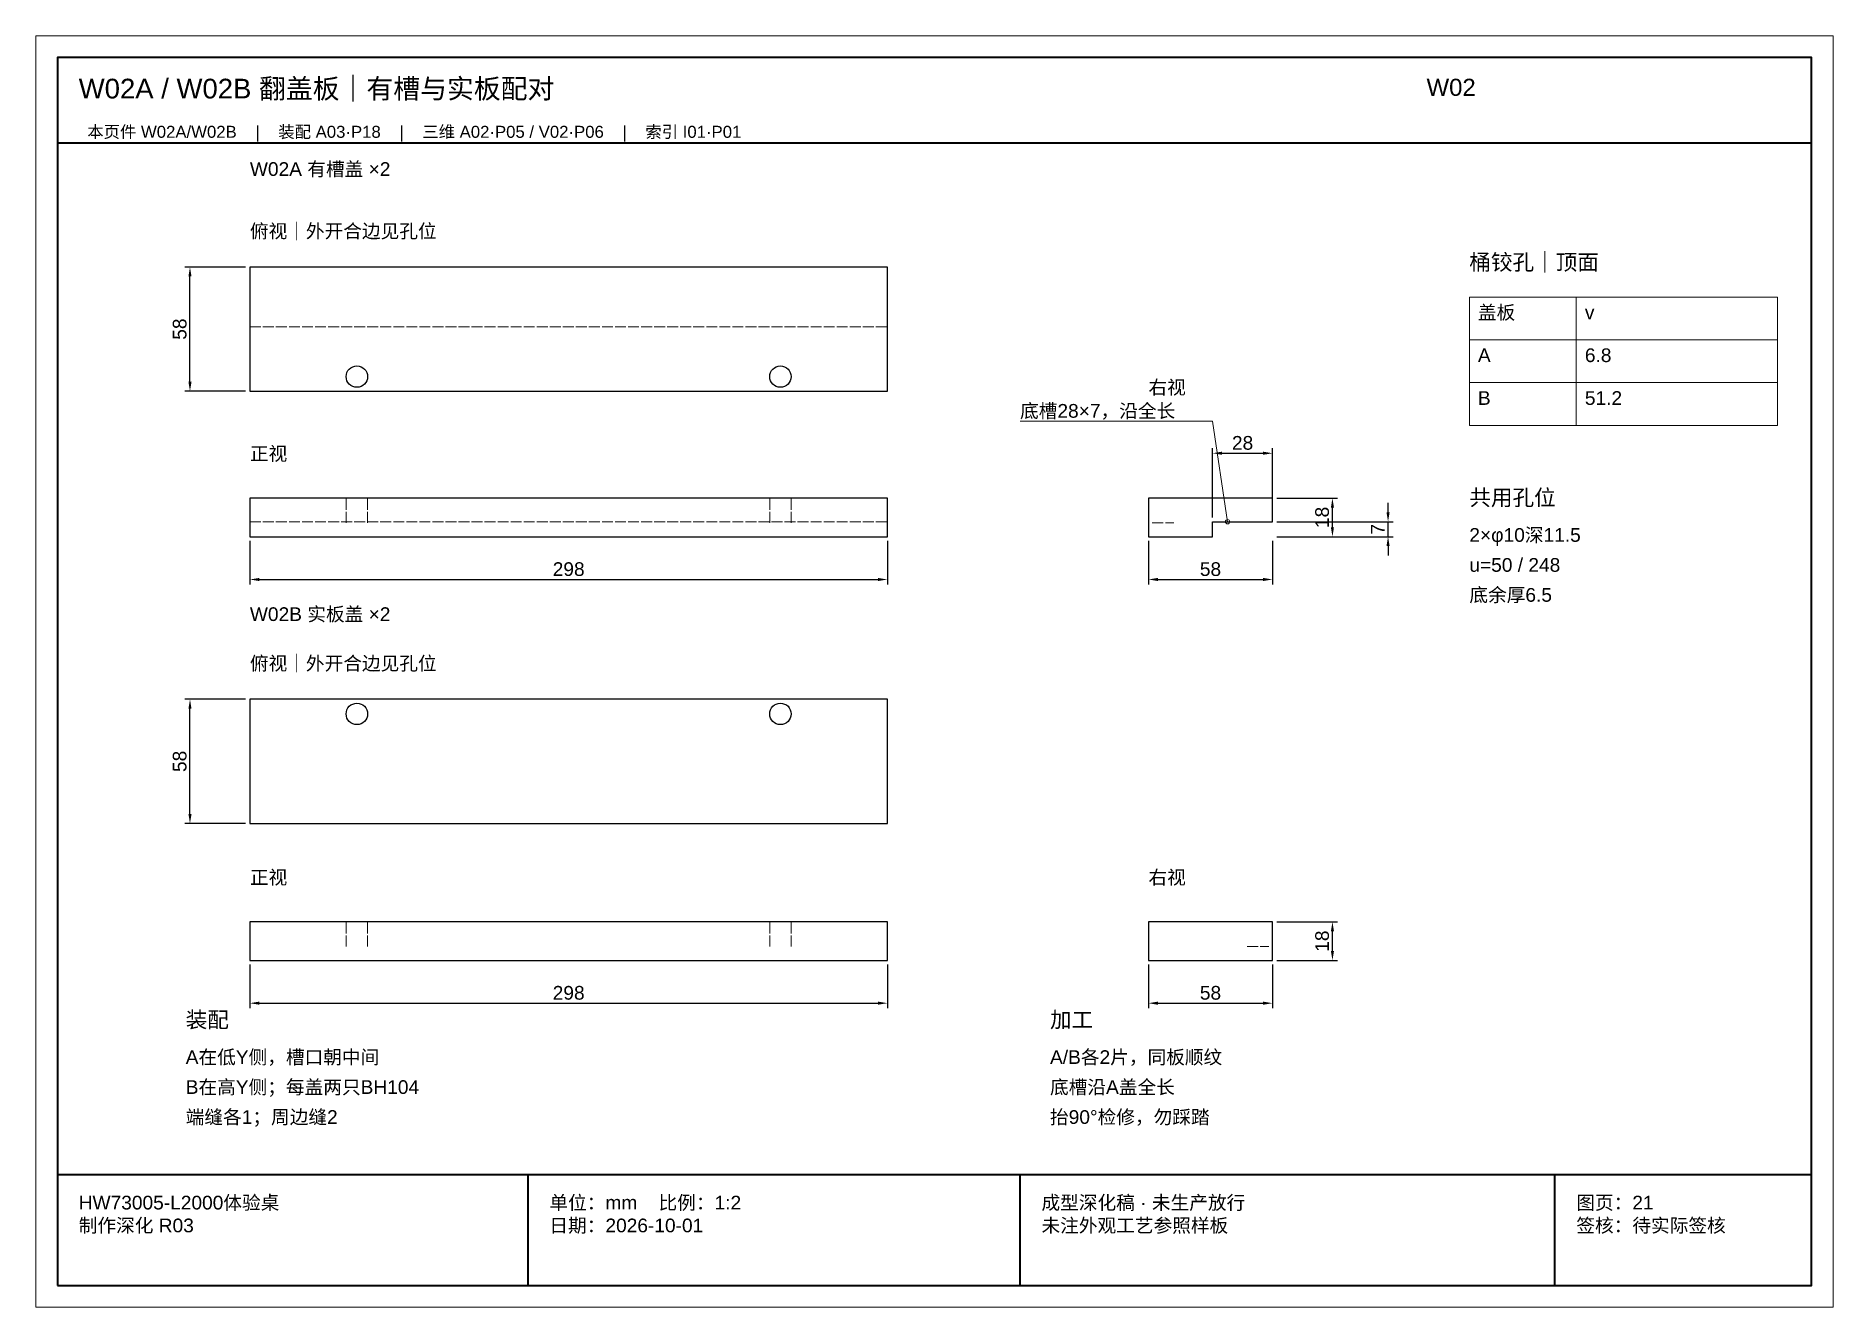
# Paper-space layout 'W02' of a CAD drawing. Header units: millimetres. Extents: x 0 to 420, y 0 to 297.
# The model-space entities are those that its viewports show. They can reach past a viewport. Long polylines and large blocks are cut down to what shows.
import ezdxf

# ---------------------------------------------------------------- set-up
doc = ezdxf.new("R2010")
doc.units = ezdxf.units.MM
doc.linetypes.add('DASHED', pattern=[1.524, 1.27, -0.254])
for name, color, linetype, lineweight in [('DIM', 7, 'Continuous', 13), ('FRAME', 7, 'Continuous', 35), ('HIDDEN', 8, 'DASHED', 13), ('NOTE', 7, 'Continuous', 18), ('OUTLINE', 7, 'Continuous', 25)]:
    doc.layers.add(name, color=color, linetype=linetype, lineweight=lineweight)
doc.styles.add('CN', font='Arial Unicode.ttf')
doc.dimstyles.new('D2_A3', dxfattribs={"dimtxt": 6.4, "dimasz": 4.4, "dimexe": 2.4, "dimexo": 2, "dimgap": 1.6, "dimtad": 1, "dimdsep": 46, "dimtxsty": 'CN', "dimcen": 2.5, "dimclrd": 7, "dimclre": 7, "dimclrt": 7, "dimazin": 3, "dimtfac": 1, "dimtmove": 0, "dimatfit": 3})

msp = doc.modelspace()

# ---------------------------------------------------------------- linework, layer by layer
at = {"layer": 'DIM'}
for points in [[(60670, 452), (60720, 452), (60720, 472), (60670, 472)], [(60720, 452), (60814, 452), (60814, 472), (60720, 472)], [(60670, 432), (60720, 432), (60720, 452), (60670, 452)], [(60720, 432), (60814, 432), (60814, 452), (60720, 452)], [(60670, 412), (60720, 412), (60720, 432), (60670, 432)], [(60720, 412), (60814, 412), (60814, 432), (60720, 432)]]:
    msp.add_lwpolyline(points, close=True, dxfattribs=at)
msp.add_lwpolyline([(60557, 367), (60550, 414), (60460, 414)], dxfattribs=at)
msp.add_circle((60557, 367), 1, dxfattribs=at)
at = {"layer": 'FRAME'}
for p, q in [((60010, 544), (60830, 544)), ((60010, 62), (60830, 62)), ((60230, 10), (60230, 62)), ((60460, 10), (60460, 62)), ((60710, 10), (60710, 62))]:
    msp.add_line(p, q, dxfattribs=at)
msp.add_lwpolyline([(60010, 10), (60830, 10), (60830, 584), (60010, 584)], close=True, dxfattribs=at)
at = {"layer": 'HIDDEN'}
for p, q in [((60100, 458), (60398, 458)), ((60145, 366.5), (60145, 378)), ((60155, 366.5), (60155, 378)), ((60343, 366.5), (60343, 378)), ((60353, 366.5), (60353, 378)), ((60100, 367), (60398, 367)), ((60521.8, 366.5), (60531.8, 366.5)), ((60145, 168.5), (60145, 180)), ((60155, 168.5), (60155, 180)), ((60343, 168.5), (60343, 180)), ((60353, 168.5), (60353, 180)), ((60566.2, 168.5), (60576.2, 168.5))]:
    msp.add_line(p, q, dxfattribs=at)
at = {"layer": 'OUTLINE'}
for points in [[(60100, 428), (60398, 428), (60398, 486), (60100, 486)], [(60100, 360), (60398, 360), (60398, 378), (60100, 378)], [(60520, 360), (60550, 360), (60550, 367), (60578, 367), (60578, 378), (60520, 378)], [(60100, 226), (60398, 226), (60398, 284), (60100, 284)], [(60100, 162), (60398, 162), (60398, 180), (60100, 180)], [(60520, 162), (60578, 162), (60578, 180), (60520, 180)]]:
    msp.add_lwpolyline(points, close=True, dxfattribs=at)
for centre in [(60150, 434.8), (60348, 434.8), (60150, 277.2), (60348, 277.2)]:
    msp.add_circle(centre, 5, dxfattribs=at)

# ---------------------------------------------------------------- texts
at = {"layer": 'NOTE', "attachment_point": 1, "style": 'CN'}
for s, insert, char_height, width in [('W02A / W02B 翻盖板｜有槽与实板配对', (60020, 574), 9.2, 620), ('W02', (60650, 574), 8, 180), ('本页件 W02A/W02B    |    装配 A03·P18    |    三维 A02·P05 / V02·P06    |    索引 I01·P01', (60024, 552), 5.6, 792), ('W02A 有槽盖 ×2', (60100, 535), 6.4, 220), ('俯视｜外开合边见孔位', (60100, 506), 6.4, 220), ('桶铰孔｜顶面', (60670, 492), 7.4, 144), ('盖板', (60674, 468), 6.4, 42), ('v', (60724, 468), 6.4, 86), ('A', (60674, 448), 6.4, 42), ('6.8', (60724, 448), 6.4, 86), ('右视', (60520, 433), 6.4, 220), ('底槽28×7，沿全长', (60460, 422), 6.4, 180), ('B', (60674, 428), 6.4, 42), ('51.2', (60724, 428), 6.4, 86), ('正视', (60100, 402), 6.4, 220), ('共用孔位', (60670, 382), 7.4, 146), ('2×φ10深11.5', (60670, 364), 6.4, 146), ('u=50 / 248', (60670, 350), 6.4, 146), ('底余厚6.5', (60670, 336), 6.4, 146), ('W02B 实板盖 ×2', (60100, 327), 6.4, 220), ('俯视｜外开合边见孔位', (60100, 304), 6.4, 220), ('正视', (60100, 204), 6.4, 220), ('右视', (60520, 204), 6.4, 220), ('装配', (60070, 138), 7.4, 390), ('加工', (60474, 138), 7.4, 330), ('A在低Y侧，槽口朝中间', (60070, 120), 6.4, 390), ('A/B各2片，同板顺纹', (60474, 120), 6.4, 330), ('B在高Y侧；每盖两只BH104', (60070, 106), 6.4, 390), ('底槽沿A盖全长', (60474, 106), 6.4, 330), ('端缝各1；周边缝2', (60070, 92), 6.4, 390), ('抬90°检修，勿踩踏', (60474, 92), 6.4, 330), ('HW73005-L2000体验桌\\P制作深化 R03', (60020, 52), 6.4, 200), ('单位：mm    比例：1:2\\P日期：2026-10-01', (60240, 52), 6.4, 210), ('成型深化稿 · 未生产放行\\P未注外观工艺参照样板', (60470, 52), 6.4, 230), ('图页：21\\P签核：待实际签核', (60720, 52), 6.4, 110)]:
    msp.add_mtext(s, dxfattribs=dict(at, insert=insert, char_height=char_height, width=width))

# ---------------------------------------------------------------- dimensions: what is measured, and where the dimension line sits
at = {"layer": 'DIM'}
for base, p1, p2 in [((60072, 428), (60100, 428), (60100, 486)), ((60606, 360), (60578, 360), (60578, 378)), ((60632, 360), (60578, 360), (60578, 367)), ((60072, 226), (60100, 226), (60100, 284)), ((60606, 162), (60578, 162), (60578, 180))]:
    msp.add_linear_dim(base=base, p1=p1, p2=p2, angle=90, dimstyle='D2_A3', dxfattribs=at).render()
for base, p1, p2 in [((60550, 399), (60550, 367), (60578, 367)), ((60100, 340), (60100, 360), (60398, 360)), ((60520, 340), (60520, 360), (60578, 360)), ((60100, 142), (60100, 162), (60398, 162)), ((60520, 142), (60520, 162), (60578, 162))]:
    msp.add_linear_dim(base=base, p1=p1, p2=p2, dimstyle='D2_A3', dxfattribs=at).render()

psp = doc.layouts.new('W02')

# ---------------------------------------------------------------- viewports
at = {"layer": 'Defpoints'}
psp.add_viewport(center=(210, 148.5), size=(420, 297), view_center_point=(60420, 297), view_height=594, dxfattribs=at)

doc.saveas('drawing.dxf')
